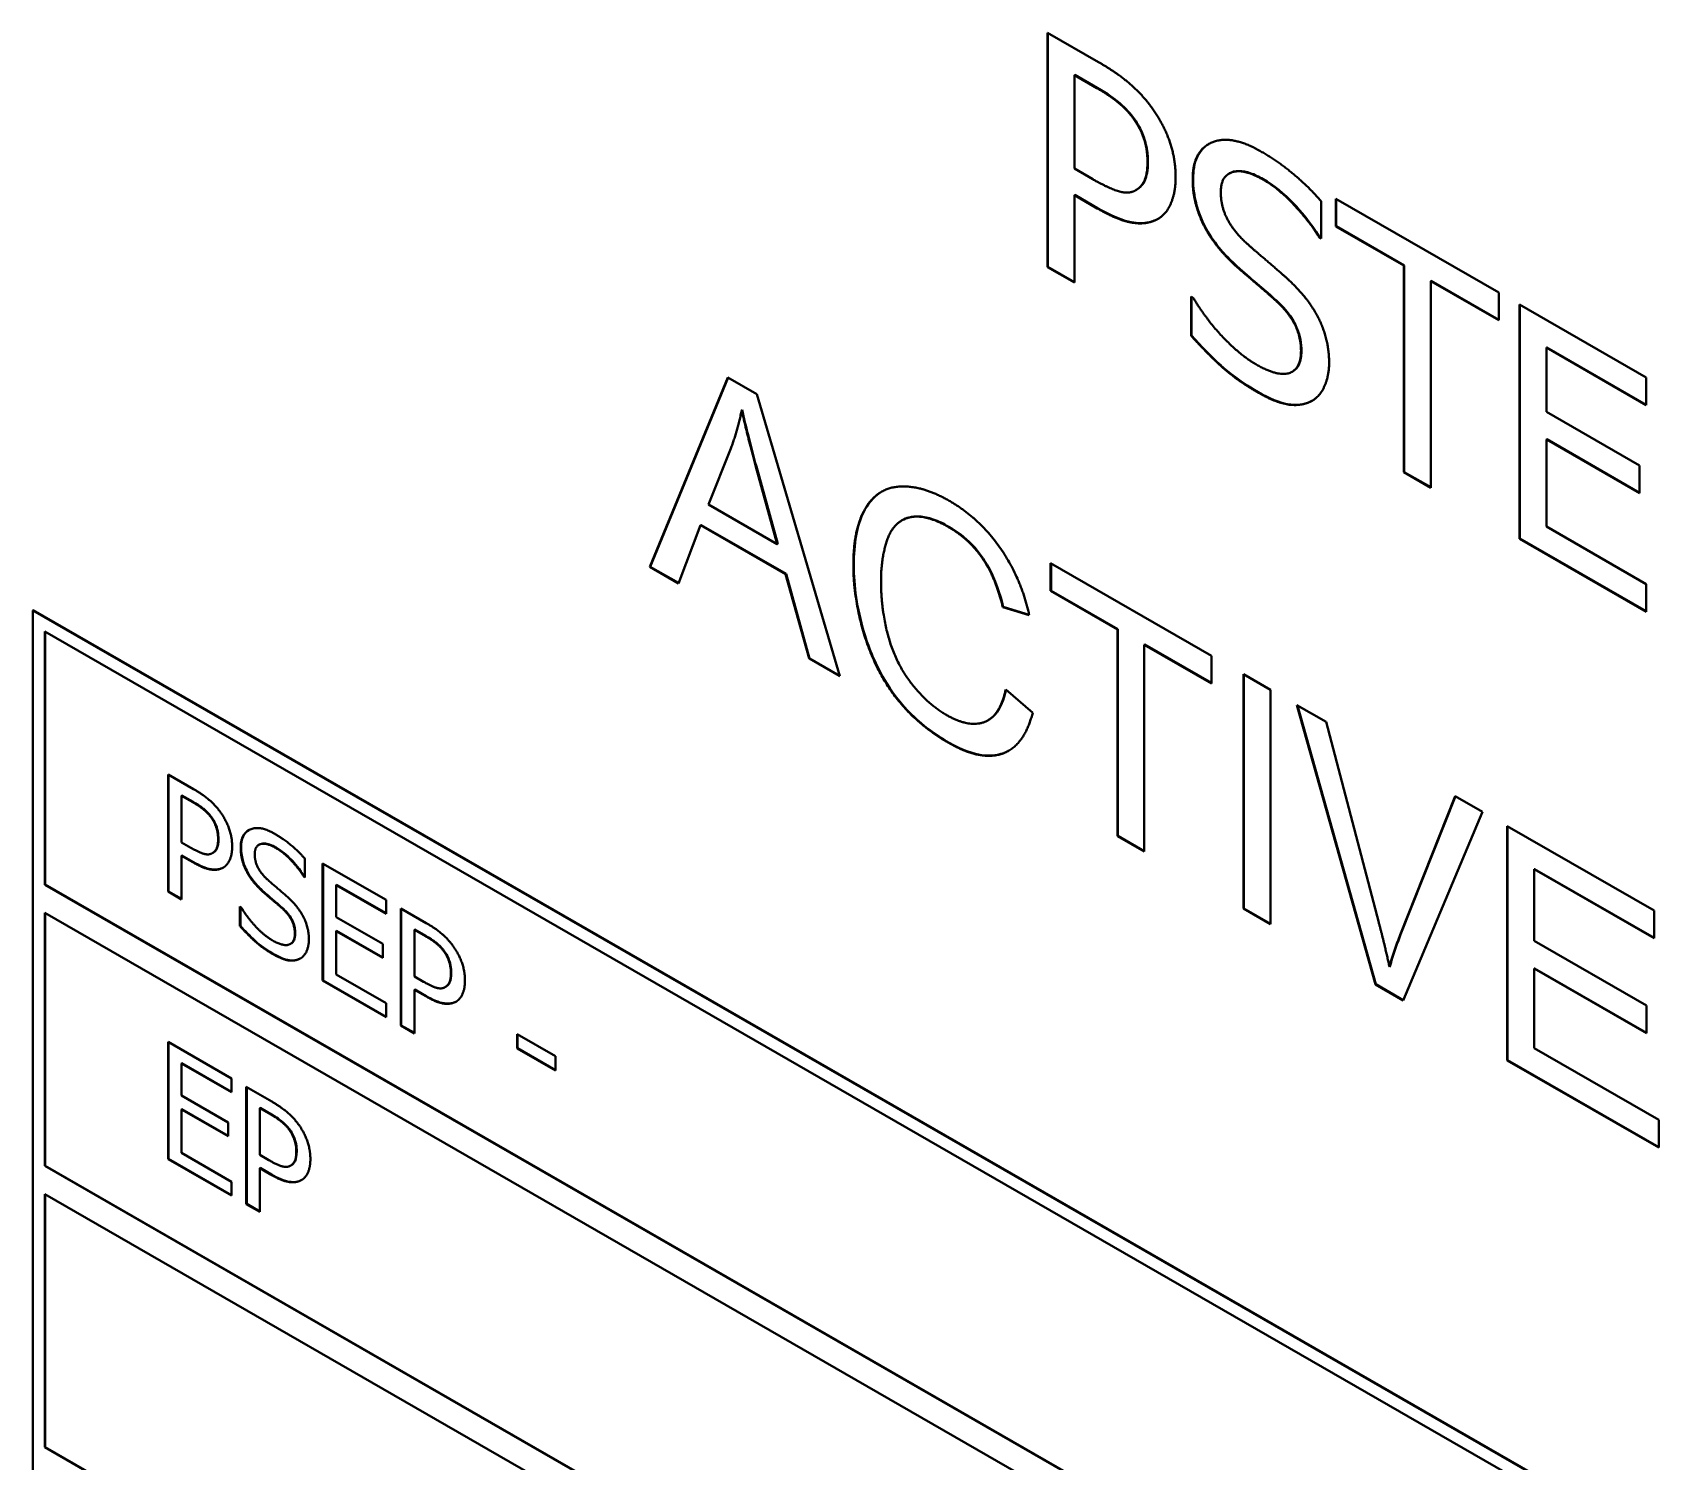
# Model space of a CAD drawing. Header units: millimetres. Extents: x 0 to 4756, y 0 to 3364.
# Drawn here: x 3945.94 to 3960.18, y 2681.66 to 2694.12 of the extents above; entities that cross this region are included whole.
import ezdxf

# ---------------------------------------------------------------- set-up
doc = ezdxf.new("R2010")
doc.units = ezdxf.units.MM
doc.header["$LTSCALE"] = 4
doc.layers.add('가시적인 것(ISO)', color=3, linetype='Continuous', lineweight=40)
doc.layers.add('가시적인 좁은 것(ISO)', color=3, linetype='Continuous', lineweight=35)

msp = doc.modelspace()

# ---------------------------------------------------------------- linework, layer by layer
at = {"layer": '가시적인 것(ISO)'}
for p, q in [((3954.7805, 2694.1196), (3955.2246, 2693.8638)), ((3954.7805, 2692.0757), (3954.7805, 2694.1196)), ((3954.7841, 2692.0777), (3954.7841, 2694.1175)), ((3955.019, 2693.7511), (3955.0155, 2693.7491)), ((3955.0155, 2693.7491), (3955.0155, 2692.9342)), ((3955.2103, 2693.6369), (3955.0155, 2693.7491)), ((3955.2138, 2693.6389), (3955.019, 2693.7511)), ((3955.0155, 2692.9342), (3955.1759, 2692.8418)), ((3956.3665, 2692.893), (3956.3629, 2692.8909)), ((3955.5509, 2692.7462), (3955.5474, 2692.7442)), ((3955.5562, 2692.7494), (3955.5527, 2692.7474)), ((3955.019, 2692.7043), (3955.0155, 2692.7023)), ((3955.2146, 2692.5876), (3955.0155, 2692.7023)), ((3955.0155, 2692.7023), (3955.0155, 2691.9404)), ((3955.2181, 2692.5897), (3955.019, 2692.7043)), ((3957.1672, 2692.6491), (3957.1672, 2692.3245)), ((3957.2947, 2692.43), (3957.2947, 2692.6718)), ((3957.2947, 2692.6718), (3958.7158, 2691.8534)), ((3957.2982, 2692.432), (3957.2982, 2692.6697)), ((3957.2982, 2692.432), (3957.2947, 2692.43)), ((3957.8877, 2692.0884), (3957.2947, 2692.43)), ((3957.8913, 2692.0905), (3957.2982, 2692.432)), ((3957.1535, 2692.3364), (3957.15, 2692.3344)), ((3957.1672, 2692.3245), (3957.15, 2692.3344)), ((3957.1672, 2692.3286), (3957.1535, 2692.3364)), ((3954.7841, 2692.0777), (3954.7805, 2692.0757)), ((3955.0155, 2691.9404), (3954.7805, 2692.0757)), ((3955.0155, 2691.9445), (3954.7841, 2692.0777)), ((3957.8913, 2692.0905), (3957.8877, 2692.0884)), ((3957.8877, 2690.2864), (3957.8877, 2692.0884)), ((3957.8913, 2690.2884), (3957.8913, 2692.0905)), ((3958.1262, 2691.9552), (3958.1227, 2691.9531)), ((3958.7158, 2691.6116), (3958.1227, 2691.9531)), ((3958.1227, 2691.9531), (3958.1227, 2690.1511)), ((3958.7158, 2691.6157), (3958.1262, 2691.9552)), ((3958.7158, 2691.8534), (3958.7158, 2691.6116)), ((3956.034, 2691.4764), (3956.034, 2691.8176)), ((3956.034, 2691.8176), (3956.0512, 2691.8077)), ((3956.0376, 2691.4785), (3956.0376, 2691.8156)), ((3958.8948, 2689.7064), (3958.8948, 2691.7503)), ((3958.8948, 2691.7503), (3960.0007, 2691.1134)), ((3958.8984, 2689.7085), (3958.8984, 2691.7483)), ((3956.0376, 2691.4785), (3956.034, 2691.4764)), ((3959.1333, 2691.3752), (3959.1298, 2691.3732)), ((3960.0007, 2690.8716), (3959.1298, 2691.3732)), ((3959.1298, 2691.3732), (3959.1298, 2690.8134)), ((3960.0007, 2690.8757), (3959.1333, 2691.3752)), ((3956.9175, 2691.1649), (3956.9139, 2691.1629)), ((3951.3159, 2689.4603), (3951.995, 2691.1131)), ((3951.3194, 2689.4623), (3951.9971, 2691.1118)), ((3951.995, 2691.1131), (3952.2483, 2690.9672)), ((3960.0007, 2691.1134), (3960.0007, 2690.8716)), ((3952.2483, 2690.9672), (3952.9705, 2688.5075)), ((3952.1198, 2690.8303), (3952.1162, 2690.8283)), ((3959.1298, 2690.8134), (3959.942, 2690.3456)), ((3959.1333, 2690.5736), (3959.1298, 2690.5715)), ((3959.1298, 2690.5715), (3959.1298, 2689.813)), ((3959.942, 2690.1038), (3959.1298, 2690.5715)), ((3959.942, 2690.1079), (3959.1333, 2690.5736)), ((3952.0206, 2690.4924), (3951.8252, 2690.0051)), ((3952.4261, 2689.659), (3952.2402, 2690.3332)), ((3952.4297, 2689.6611), (3952.2437, 2690.3352)), ((3957.8913, 2690.2884), (3957.8877, 2690.2864)), ((3958.1227, 2690.1511), (3957.8877, 2690.2864)), ((3958.1227, 2690.1552), (3957.8913, 2690.2884)), ((3959.942, 2690.3456), (3959.942, 2690.1038)), ((3951.8252, 2690.0051), (3952.4261, 2689.659)), ((3953.5148, 2689.8677), (3953.5113, 2689.8657)), ((3951.7578, 2689.8242), (3951.5638, 2689.3175)), ((3951.7614, 2689.8263), (3951.7578, 2689.8242)), ((3952.4989, 2689.3975), (3951.7578, 2689.8242)), ((3952.5024, 2689.3995), (3951.7614, 2689.8263)), ((3959.1298, 2689.813), (3960.0007, 2689.3114)), ((3952.4297, 2689.6611), (3952.4261, 2689.659)), ((3958.8984, 2689.7085), (3958.8948, 2689.7064)), ((3960.0007, 2689.0696), (3958.8948, 2689.7064)), ((3960.0007, 2689.0736), (3958.8984, 2689.7085)), ((3951.3194, 2689.4623), (3951.3159, 2689.4603)), ((3951.5638, 2689.3175), (3951.3159, 2689.4603)), ((3951.5651, 2689.3208), (3951.3194, 2689.4623)), ((3954.8083, 2689.2515), (3954.8083, 2689.493)), ((3954.8083, 2689.493), (3956.2096, 2688.6861)), ((3954.8118, 2689.2536), (3954.8118, 2689.491)), ((3952.5024, 2689.3995), (3952.4989, 2689.3975)), ((3952.7037, 2688.6611), (3952.4989, 2689.3975)), ((3952.7072, 2688.6631), (3952.5024, 2689.3995)), ((3960.0007, 2689.3114), (3960.0007, 2689.0696)), ((3954.8118, 2689.2536), (3954.8083, 2689.2515)), ((3955.3904, 2688.9163), (3954.8083, 2689.2515)), ((3955.3939, 2688.9184), (3954.8118, 2689.2536)), ((3945.9394, 2689.0826), (3945.9359, 2689.0805)), ((3945.9359, 2689.0805), (3978.4628, 2670.3495)), ((3945.9359, 2669.4594), (3945.9359, 2689.0805)), ((3945.9394, 2689.0826), (3978.4663, 2670.3516)), ((3954.3955, 2689.1117), (3954.3919, 2689.1096)), ((3954.6224, 2689.0408), (3954.3919, 2689.1096)), ((3954.6216, 2689.0441), (3954.3955, 2689.1117)), ((3946.0419, 2686.6895), (3946.0419, 2688.8968)), ((3946.0419, 2688.8968), (3978.3567, 2670.288)), ((3946.0455, 2688.8948), (3946.0455, 2686.6915)), ((3955.3939, 2688.9184), (3955.3904, 2688.9163)), ((3955.3904, 2687.1139), (3955.3904, 2688.9163)), ((3955.3939, 2687.116), (3955.3939, 2688.9184)), ((3955.6283, 2688.7834), (3955.6248, 2688.7813)), ((3956.2096, 2688.4446), (3955.6248, 2688.7813)), ((3955.6248, 2688.7813), (3955.6248, 2686.9789)), ((3956.2096, 2688.4487), (3955.6283, 2688.7834)), ((3952.7072, 2688.6631), (3952.7037, 2688.6611)), ((3952.9705, 2688.5075), (3952.7037, 2688.6611)), ((3952.969, 2688.5124), (3952.7072, 2688.6631)), ((3956.2096, 2688.6861), (3956.2096, 2688.4446)), ((3956.4898, 2686.4808), (3956.4898, 2688.5247)), ((3956.4898, 2688.5247), (3956.7243, 2688.3897)), ((3956.4934, 2686.4828), (3956.4934, 2688.5226)), ((3954.4175, 2688.3923), (3954.652, 2688.1887)), ((3956.7243, 2688.3897), (3956.7243, 2686.3458)), ((3957.6391, 2685.8189), (3956.956, 2688.2562)), ((3956.956, 2688.2562), (3957.2093, 2688.1103)), ((3957.6427, 2685.821), (3956.9609, 2688.2534)), ((3954.2662, 2688.1253), (3954.2626, 2688.1233)), ((3957.2093, 2688.1103), (3957.6688, 2686.3611)), ((3947.1157, 2687.6512), (3947.3377, 2687.5233)), ((3947.1157, 2686.6293), (3947.1157, 2687.6512)), ((3947.1192, 2686.6313), (3947.1192, 2687.6492)), ((3947.2367, 2687.468), (3947.2331, 2687.466)), ((3947.2331, 2687.466), (3947.2331, 2687.0585)), ((3947.3306, 2687.4099), (3947.2331, 2687.466)), ((3947.3341, 2687.4119), (3947.2367, 2687.468)), ((3957.8561, 2686.2533), (3958.3344, 2687.4624)), ((3957.8596, 2686.2553), (3958.3366, 2687.4612)), ((3958.3344, 2687.4624), (3958.5729, 2687.3251)), ((3958.5729, 2687.3251), (3957.8803, 2685.6801)), ((3958.7885, 2685.1571), (3958.7885, 2687.201)), ((3958.7885, 2687.201), (3960.0685, 2686.4639)), ((3958.792, 2685.1591), (3958.792, 2687.1989)), ((3947.2331, 2687.0585), (3947.3134, 2687.0123)), ((3947.9104, 2687.0389), (3947.9069, 2687.0369)), ((3955.3939, 2687.116), (3955.3904, 2687.1139)), ((3955.6248, 2686.9789), (3955.3904, 2687.1139)), ((3955.6248, 2686.983), (3955.3939, 2687.116)), ((3947.2367, 2686.9446), (3947.2331, 2686.9426)), ((3947.3327, 2686.8852), (3947.2331, 2686.9426)), ((3947.2331, 2686.9426), (3947.2331, 2686.5616)), ((3947.3362, 2686.8873), (3947.2367, 2686.9446)), ((3947.5026, 2686.9656), (3947.4991, 2686.9635)), ((3947.5053, 2686.9672), (3947.5017, 2686.9651)), ((3948.309, 2686.916), (3948.309, 2686.7537)), ((3948.463, 2686.8753), (3949.016, 2686.5569)), ((3948.463, 2685.8534), (3948.463, 2686.8753)), ((3948.4665, 2685.8554), (3948.4665, 2686.8733)), ((3948.3039, 2686.7607), (3948.3004, 2686.7586)), ((3948.309, 2686.7537), (3948.3004, 2686.7586)), ((3948.309, 2686.7577), (3948.3039, 2686.7607)), ((3959.0264, 2686.8265), (3959.0229, 2686.8245)), ((3960.0685, 2686.2224), (3959.0229, 2686.8245)), ((3959.0229, 2686.8245), (3959.0229, 2686.1998)), ((3960.0685, 2686.2265), (3959.0264, 2686.8265)), ((3946.0455, 2686.6915), (3946.0419, 2686.6895)), ((3978.3567, 2668.0806), (3946.0419, 2686.6895)), ((3946.0455, 2686.6915), (3978.3567, 2668.0847)), ((3947.1192, 2686.6313), (3947.1157, 2686.6293)), ((3947.2331, 2686.5616), (3947.1157, 2686.6293)), ((3947.2331, 2686.5657), (3947.1192, 2686.6313)), ((3948.584, 2686.6888), (3948.5805, 2686.6868)), ((3948.5805, 2686.6868), (3948.5805, 2686.4069)), ((3949.016, 2686.436), (3948.5805, 2686.6868)), ((3949.016, 2686.4401), (3948.584, 2686.6888)), ((3946.0419, 2684.2368), (3946.0419, 2686.4442)), ((3946.0419, 2686.4442), (3978.3567, 2667.8353)), ((3946.0455, 2686.4422), (3946.0455, 2684.2389)), ((3947.7424, 2686.3296), (3947.7424, 2686.5002)), ((3947.7424, 2686.5002), (3947.751, 2686.4953)), ((3947.746, 2686.3317), (3947.746, 2686.4982)), ((3949.016, 2686.5569), (3949.016, 2686.436)), ((3949.1449, 2686.4827), (3949.3669, 2686.3548)), ((3949.1449, 2685.4607), (3949.1449, 2686.4827)), ((3949.1484, 2685.4628), (3949.1484, 2686.4806)), ((3956.4934, 2686.4828), (3956.4898, 2686.4808)), ((3956.7243, 2686.3458), (3956.4898, 2686.4808)), ((3956.7243, 2686.3499), (3956.4934, 2686.4828)), ((3960.0685, 2686.4639), (3960.0685, 2686.2224)), ((3947.746, 2686.3317), (3947.7424, 2686.3296)), ((3948.5805, 2686.4069), (3948.9866, 2686.173)), ((3949.2659, 2686.2995), (3949.2624, 2686.2974)), ((3949.2624, 2686.2974), (3949.2624, 2685.89)), ((3949.3598, 2686.2413), (3949.2624, 2686.2974)), ((3949.3633, 2686.2434), (3949.2659, 2686.2995)), ((3948.1859, 2686.1749), (3948.1824, 2686.1729)), ((3948.584, 2686.288), (3948.5805, 2686.286)), ((3948.9866, 2686.0521), (3948.5805, 2686.286)), ((3948.5805, 2686.286), (3948.5805, 2685.9067)), ((3948.9866, 2686.0562), (3948.584, 2686.288)), ((3948.9866, 2686.173), (3948.9866, 2686.0521)), ((3959.0229, 2686.1998), (3960.0025, 2685.6357)), ((3948.5805, 2685.9067), (3949.016, 2685.6559)), ((3949.2624, 2685.89), (3949.3426, 2685.8438)), ((3957.7653, 2685.9763), (3957.7618, 2685.9742)), ((3959.0264, 2685.9604), (3959.0229, 2685.9583)), ((3959.0229, 2685.9583), (3959.0229, 2685.2636)), ((3960.0025, 2685.3943), (3959.0229, 2685.9583)), ((3960.0025, 2685.3983), (3959.0264, 2685.9604)), ((3948.4665, 2685.8554), (3948.463, 2685.8534)), ((3949.016, 2685.535), (3948.463, 2685.8534)), ((3949.016, 2685.539), (3948.4665, 2685.8554)), ((3949.2659, 2685.7761), (3949.2624, 2685.774)), ((3949.3619, 2685.7167), (3949.2624, 2685.774)), ((3949.2624, 2685.774), (3949.2624, 2685.3931)), ((3949.3654, 2685.7187), (3949.2659, 2685.7761)), ((3949.5319, 2685.797), (3949.5283, 2685.795)), ((3949.5345, 2685.7986), (3949.531, 2685.7966)), ((3957.6427, 2685.821), (3957.6391, 2685.8189)), ((3957.8803, 2685.6801), (3957.6391, 2685.8189)), ((3957.8817, 2685.6833), (3957.6427, 2685.821)), ((3949.016, 2685.6559), (3949.016, 2685.535)), ((3960.0025, 2685.6357), (3960.0025, 2685.3943)), ((3949.1484, 2685.4628), (3949.1449, 2685.4607)), ((3949.2624, 2685.3931), (3949.1449, 2685.4607)), ((3949.2624, 2685.3972), (3949.1484, 2685.4628)), ((3947.1157, 2684.297), (3947.1157, 2685.319)), ((3947.1157, 2685.319), (3947.6686, 2685.0005)), ((3947.1192, 2684.2991), (3947.1192, 2685.3169)), ((3950.1591, 2685.2617), (3950.1591, 2685.386)), ((3950.1591, 2685.386), (3950.4936, 2685.1933)), ((3950.1627, 2685.2638), (3950.1627, 2685.3839)), ((3950.1627, 2685.2638), (3950.1591, 2685.2617)), ((3950.4936, 2685.0691), (3950.1591, 2685.2617)), ((3950.4936, 2685.0732), (3950.1627, 2685.2638)), ((3950.4936, 2685.1933), (3950.4936, 2685.0691)), ((3958.792, 2685.1591), (3958.7885, 2685.1571)), ((3960.1089, 2684.3967), (3958.7885, 2685.1571)), ((3960.1089, 2684.4008), (3958.792, 2685.1591)), ((3959.0229, 2685.2636), (3960.1089, 2684.6382)), ((3947.2367, 2685.1325), (3947.2331, 2685.1304)), ((3947.6686, 2684.8796), (3947.2331, 2685.1304)), ((3947.2331, 2685.1304), (3947.2331, 2684.8505)), ((3947.6686, 2684.8837), (3947.2367, 2685.1325)), ((3947.6686, 2685.0005), (3947.6686, 2684.8796)), ((3947.7976, 2684.9263), (3948.0196, 2684.7984)), ((3947.7976, 2683.9044), (3947.7976, 2684.9263)), ((3947.8011, 2683.9064), (3947.8011, 2684.9243)), ((3947.2331, 2684.8505), (3947.6393, 2684.6166)), ((3947.2367, 2684.7316), (3947.2331, 2684.7296)), ((3947.6393, 2684.4957), (3947.2331, 2684.7296)), ((3947.2331, 2684.7296), (3947.2331, 2684.3503)), ((3947.6393, 2684.4998), (3947.2367, 2684.7316)), ((3947.9186, 2684.7431), (3947.915, 2684.7411)), ((3947.915, 2684.7411), (3947.915, 2684.3336)), ((3948.0125, 2684.685), (3947.915, 2684.7411)), ((3948.016, 2684.687), (3947.9186, 2684.7431)), ((3947.6393, 2684.6166), (3947.6393, 2684.4957)), ((3960.1089, 2684.6382), (3960.1089, 2684.3967)), ((3947.2331, 2684.3503), (3947.6686, 2684.0995)), ((3947.915, 2684.3336), (3947.9953, 2684.2874)), ((3946.0455, 2684.2389), (3946.0419, 2684.2368)), ((3978.3567, 2665.628), (3946.0419, 2684.2368)), ((3946.0455, 2684.2389), (3978.3567, 2665.632)), ((3947.1192, 2684.2991), (3947.1157, 2684.297)), ((3947.6686, 2683.9786), (3947.1157, 2684.297)), ((3947.6686, 2683.9827), (3947.1192, 2684.2991)), ((3947.9186, 2684.2197), (3947.915, 2684.2177)), ((3948.0146, 2684.1603), (3947.915, 2684.2177)), ((3947.915, 2684.2177), (3947.915, 2683.8367)), ((3948.0181, 2684.1624), (3947.9186, 2684.2197)), ((3948.1845, 2684.2406), (3948.181, 2684.2386)), ((3948.1872, 2684.2422), (3948.1836, 2684.2402)), ((3947.6686, 2684.0995), (3947.6686, 2683.9786)), ((3946.0419, 2681.7842), (3946.0419, 2683.9916)), ((3946.0419, 2683.9916), (3978.3567, 2665.3827)), ((3946.0455, 2683.9895), (3946.0455, 2681.7862)), ((3947.8011, 2683.9064), (3947.7976, 2683.9044)), ((3947.915, 2683.8367), (3947.7976, 2683.9044)), ((3947.915, 2683.8408), (3947.8011, 2683.9064)), ((3946.0455, 2681.7862), (3946.0419, 2681.7842)), ((3978.3567, 2663.1753), (3946.0419, 2681.7842)), ((3946.0455, 2681.7862), (3978.3567, 2663.1794))]:
    msp.add_line(p, q, dxfattribs=at)
for points, degree in [([(3955.2246, 2693.8638), (3955.3822, 2693.7731), (3955.6028, 2693.5864), (3955.6873, 2693.4698)], 2), ([(3955.5255, 2693.3775), (3955.4696, 2693.4528), (3955.3206, 2693.5734), (3955.2103, 2693.6369)], 2), ([(3955.6873, 2693.4698), (3955.7862, 2693.3351), (3955.8979, 2693.0306), (3955.8979, 2692.86)], 2), ([(3955.653, 2692.9927), (3955.653, 2693.0987), (3955.5899, 2693.2907), (3955.5255, 2693.3775)], 2), ([(3956.0469, 2692.8421), (3956.0469, 2693.0905), (3956.3821, 2693.2337), (3956.6414, 2693.0844)], 2), ([(3955.5527, 2692.7474), (3955.6057, 2692.7781), (3955.653, 2692.895), (3955.653, 2692.9927)], 2), ([(3956.6414, 2693.0844), (3956.7904, 2692.9986), (3957.054, 2692.7789), (3957.1672, 2692.6491)], 2), ([(3955.8979, 2692.86), (3955.8979, 2692.7275), (3955.8163, 2692.536), (3955.7432, 2692.4952)], 2), ([(3956.6572, 2692.8401), (3956.4939, 2692.9342), (3956.2919, 2692.8733), (3956.2919, 2692.7292)], 2), ([(3955.1759, 2692.8418), (3955.3192, 2692.7593), (3955.4954, 2692.7108), (3955.5527, 2692.7474)], 2), ([(3955.5509, 2692.7462), (3955.5527, 2692.7472), (3955.5545, 2692.7483), (3955.5562, 2692.7494)], 3), ([(3956.1615, 2692.4067), (3956.1071, 2692.506), (3956.0469, 2692.7228), (3956.0469, 2692.8421)], 2), ([(3956.2919, 2692.7292), (3956.2919, 2692.6), (3956.4108, 2692.3775), (3956.5225, 2692.2783)], 2), ([(3957.15, 2692.3344), (3957.0655, 2692.4725), (3956.8019, 2692.7568), (3956.6572, 2692.8401)], 2), ([(3955.7432, 2692.4952), (3955.6515, 2692.4437), (3955.4037, 2692.4787), (3955.2146, 2692.5876)], 2), ([(3955.7476, 2692.4977), (3955.7473, 2692.4976), (3955.747, 2692.4974), (3955.7467, 2692.4973)], 3), ([(3956.4538, 2692.0579), (3956.3621, 2692.1388), (3956.2174, 2692.3066), (3956.1615, 2692.4067)], 2), ([(3956.5225, 2692.2783), (3956.597, 2692.2122), (3956.8133, 2692.0281), (3956.885, 2691.962)], 2), ([(3956.7732, 2691.7812), (3956.6916, 2691.8547), (3956.5555, 2691.9695), (3956.4538, 2692.0579)], 2), ([(3956.885, 2691.962), (3957.0669, 2691.7926), (3957.2359, 2691.4352), (3957.2359, 2691.2447)], 2), ([(3956.0512, 2691.8077), (3956.1672, 2691.615), (3956.4609, 2691.3068), (3956.597, 2691.2284)], 2), ([(3956.991, 2691.3427), (3956.991, 2691.4653), (3956.8864, 2691.6779), (3956.7732, 2691.7812)], 2), ([(3956.6142, 2690.9833), (3956.4222, 2691.0939), (3956.1529, 2691.3417), (3956.034, 2691.4764)], 2), ([(3956.597, 2691.2284), (3956.7918, 2691.1162), (3956.991, 2691.1887), (3956.991, 2691.3427)], 2), ([(3957.2359, 2691.2447), (3957.2359, 2691.1238), (3957.1514, 2690.9406), (3957.0755, 2690.9032)], 2), ([(3957.0755, 2690.9032), (3956.991, 2690.8624), (3956.7761, 2690.8901), (3956.6142, 2690.9833)], 2), ([(3957.09, 2690.911), (3957.0864, 2690.909), (3957.0827, 2690.9071), (3957.079, 2690.9052)], 3), ([(3952.1162, 2690.8283), (3952.0812, 2690.6522), (3952.0206, 2690.4924)], 2), ([(3952.2402, 2690.3332), (3952.1566, 2690.6399), (3952.1162, 2690.8283)], 2), ([(3953.089, 2689.4767), (3953.089, 2689.7961), (3953.3006, 2690.1509), (3953.69, 2690.1728), (3953.9244, 2690.0378)], 2), ([(3953.9244, 2690.0378), (3954.1898, 2689.885), (3954.5509, 2689.3639), (3954.6224, 2689.0408)], 2), ([(3953.919, 2689.8088), (3953.7156, 2689.926), (3953.4407, 2689.8584), (3953.3302, 2689.5419), (3953.3302, 2689.3394)], 2), ([(3954.3919, 2689.1096), (3954.33, 2689.3681), (3954.0969, 2689.7064), (3953.919, 2689.8088)], 2), ([(3953.9204, 2687.9262), (3953.6347, 2688.0907), (3953.2763, 2688.5666), (3953.089, 2689.1838), (3953.089, 2689.4767)], 2), ([(3953.3302, 2689.3394), (3953.3302, 2689.0792), (3953.4623, 2688.6137), (3953.7385, 2688.263), (3953.9002, 2688.1699)], 2), ([(3953.9002, 2688.1699), (3954.0969, 2688.0567), (3954.369, 2688.1616), (3954.4175, 2688.3923)], 2), ([(3954.652, 2688.1887), (3954.5779, 2687.898), (3954.1966, 2687.7671), (3953.9204, 2687.9262)], 2), ([(3947.3377, 2687.5233), (3947.4165, 2687.478), (3947.5268, 2687.3846), (3947.5691, 2687.3263)], 2), ([(3947.4881, 2687.2802), (3947.4602, 2687.3178), (3947.3857, 2687.3781), (3947.3306, 2687.4099)], 2), ([(3947.5691, 2687.3263), (3947.6185, 2687.259), (3947.6744, 2687.1067), (3947.6744, 2687.0214)], 2), ([(3947.5519, 2687.0878), (3947.5519, 2687.1408), (3947.5204, 2687.2368), (3947.4881, 2687.2802)], 2), ([(3947.7489, 2687.0125), (3947.7489, 2687.1367), (3947.9165, 2687.2083), (3948.0461, 2687.1336)], 2), ([(3947.3134, 2687.0123), (3947.385, 2686.9711), (3947.4731, 2686.9468), (3947.5017, 2686.9651)], 2), ([(3947.5017, 2686.9651), (3947.5283, 2686.9805), (3947.5519, 2687.0389), (3947.5519, 2687.0878)], 2), ([(3947.6744, 2687.0214), (3947.6744, 2686.9551), (3947.6335, 2686.8594), (3947.597, 2686.839)], 2), ([(3947.8062, 2686.7948), (3947.7789, 2686.8444), (3947.7489, 2686.9528), (3947.7489, 2687.0125)], 2), ([(3948.054, 2687.0115), (3947.9723, 2687.0585), (3947.8713, 2687.0281), (3947.8713, 2686.956)], 2), ([(3948.0461, 2687.1336), (3948.1206, 2687.0907), (3948.2524, 2686.9809), (3948.309, 2686.916)], 2), ([(3948.3004, 2686.7586), (3948.2581, 2686.8277), (3948.1263, 2686.9698), (3948.054, 2687.0115)], 2), ([(3947.597, 2686.839), (3947.5512, 2686.8133), (3947.4273, 2686.8308), (3947.3327, 2686.8852)], 2), ([(3947.5026, 2686.9656), (3947.5035, 2686.9661), (3947.5044, 2686.9666), (3947.5053, 2686.9672)], 3), ([(3947.8713, 2686.956), (3947.8713, 2686.8914), (3947.9308, 2686.7802), (3947.9867, 2686.7306)], 2), ([(3947.9523, 2686.6204), (3947.9064, 2686.6608), (3947.8341, 2686.7447), (3947.8062, 2686.7948)], 2), ([(3947.9867, 2686.7306), (3948.0239, 2686.6975), (3948.1321, 2686.6055), (3948.1679, 2686.5724)], 2), ([(3948.112, 2686.482), (3948.0712, 2686.5188), (3948.0031, 2686.5762), (3947.9523, 2686.6204)], 2), ([(3947.751, 2686.4953), (3947.809, 2686.3989), (3947.9559, 2686.2448), (3948.0239, 2686.2056)], 2), ([(3948.2209, 2686.2628), (3948.2209, 2686.3241), (3948.1686, 2686.4304), (3948.112, 2686.482)], 2), ([(3948.1679, 2686.5724), (3948.2589, 2686.4877), (3948.3434, 2686.309), (3948.3434, 2686.2138)], 2), ([(3948.0325, 2686.0831), (3947.9365, 2686.1384), (3947.8019, 2686.2623), (3947.7424, 2686.3296)], 2), ([(3949.3669, 2686.3548), (3949.4457, 2686.3094), (3949.556, 2686.2161), (3949.5983, 2686.1578)], 2), ([(3957.6688, 2686.3611), (3957.724, 2686.1517), (3957.7618, 2685.9742)], 2), ([(3948.0239, 2686.2056), (3948.1213, 2686.1495), (3948.2209, 2686.1858), (3948.2209, 2686.2628)], 2), ([(3948.3434, 2686.2138), (3948.3434, 2686.1533), (3948.3011, 2686.0617), (3948.2631, 2686.043)], 2), ([(3949.5173, 2686.1117), (3949.4894, 2686.1493), (3949.4149, 2686.2096), (3949.3598, 2686.2413)], 2), ([(3949.5983, 2686.1578), (3949.6477, 2686.0904), (3949.7036, 2685.9382), (3949.7036, 2685.8529)], 2), ([(3957.7618, 2685.9742), (3957.8022, 2686.1176), (3957.8561, 2686.2533)], 2), ([(3948.2631, 2686.043), (3948.2209, 2686.0226), (3948.1134, 2686.0365), (3948.0325, 2686.0831)], 2), ([(3948.2713, 2686.0474), (3948.2698, 2686.0466), (3948.2682, 2686.0458), (3948.2667, 2686.0451)], 3), ([(3949.5811, 2685.9193), (3949.5811, 2685.9723), (3949.5496, 2686.0682), (3949.5173, 2686.1117)], 2), ([(3949.531, 2685.7966), (3949.5575, 2685.812), (3949.5811, 2685.8704), (3949.5811, 2685.9193)], 2), ([(3949.3426, 2685.8438), (3949.4142, 2685.8025), (3949.5023, 2685.7783), (3949.531, 2685.7966)], 2), ([(3949.5319, 2685.797), (3949.5327, 2685.7975), (3949.5336, 2685.7981), (3949.5345, 2685.7986)], 3), ([(3949.7036, 2685.8529), (3949.7036, 2685.7866), (3949.6627, 2685.6909), (3949.6262, 2685.6705)], 2), ([(3949.6262, 2685.6705), (3949.5804, 2685.6447), (3949.4565, 2685.6622), (3949.3619, 2685.7167)], 2), ([(3948.0196, 2684.7984), (3948.0984, 2684.7531), (3948.2087, 2684.6597), (3948.251, 2684.6014)], 2), ([(3948.17, 2684.5553), (3948.1421, 2684.5929), (3948.0676, 2684.6532), (3948.0125, 2684.685)], 2), ([(3948.251, 2684.6014), (3948.3004, 2684.534), (3948.3563, 2684.3818), (3948.3563, 2684.2965)], 2), ([(3948.2338, 2684.3629), (3948.2338, 2684.4159), (3948.2023, 2684.5119), (3948.17, 2684.5553)], 2), ([(3948.1836, 2684.2402), (3948.2101, 2684.2556), (3948.2338, 2684.314), (3948.2338, 2684.3629)], 2), ([(3947.9953, 2684.2874), (3948.0669, 2684.2462), (3948.155, 2684.2219), (3948.1836, 2684.2402)], 2), ([(3948.2789, 2684.1141), (3948.2331, 2684.0884), (3948.1091, 2684.1059), (3948.0146, 2684.1603)], 2), ([(3948.1845, 2684.2406), (3948.1854, 2684.2412), (3948.1863, 2684.2417), (3948.1872, 2684.2422)], 3), ([(3948.3563, 2684.2965), (3948.3563, 2684.2302), (3948.3154, 2684.1345), (3948.2789, 2684.1141)], 2)]:
    msp.add_open_spline(points, degree=degree, dxfattribs=at)
for points, knots in [([(3955.529, 2693.3796), (3955.4895, 2693.4328), (3955.4452, 2693.4774), (3955.3663, 2693.5413), (3955.3108, 2693.5831), (3955.2138, 2693.6389)], [-0.20073249, -0.20073249, -0.20073249, -0.20073249, -0.08226158, -0.08226158, 0, 0, 0, 0]), ([(3955.6565, 2692.9948), (3955.6565, 2693.0362), (3955.6529, 2693.0801), (3955.6332, 2693.178), (3955.6179, 2693.2195), (3955.5852, 2693.295), (3955.5594, 2693.3387), (3955.529, 2693.3796)], [-0.066393617, -0.066393617, -0.066393617, -0.066393617, -0.049983575, -0.049983575, -0.030972939, -0.030972939, 0, 0, 0, 0]), ([(3956.0504, 2692.8441), (3956.0504, 2692.9165), (3956.0611, 2692.9807), (3956.1088, 2693.0857), (3956.1437, 2693.1231), (3956.1871, 2693.1486)], [-0.32631715, -0.32631715, -0.32631715, -0.32631715, -0.24149987, -0.24149987, -0.15803762, -0.15803762, -0.15803762, -0.15803762]), ([(3955.5562, 2692.7494), (3955.5732, 2692.7593), (3955.5886, 2692.7716), (3955.6144, 2692.8017), (3955.6248, 2692.8188), (3955.6441, 2692.8664), (3955.6565, 2692.9124), (3955.6565, 2692.9948)], [-0.14927845, -0.14927845, -0.14927845, -0.14927845, -0.10356515, -0.10356515, -0.06042195, -0.06042195, 0, 0, 0, 0]), ([(3956.6607, 2692.8422), (3956.623, 2692.8639), (3956.585, 2692.8822), (3956.5149, 2692.9061), (3956.4828, 2692.9128), (3956.4164, 2692.9137), (3956.3877, 2692.9052), (3956.3665, 2692.893)], [-0.125163669, -0.125163669, -0.125163669, -0.125163669, -0.101619965, -0.101619965, -0.080571573, -0.080571573, -0.055542657, -0.055542657, -0.055542657, -0.055542657]), ([(3956.165, 2692.4088), (3956.116, 2692.4981), (3956.0926, 2692.5729), (3956.0585, 2692.6958), (3956.0504, 2692.7728), (3956.0504, 2692.8441)], [-0.081020967, -0.081020967, -0.081020967, -0.081020967, -0.052334225, -0.052334225, 0, 0, 0, 0]), ([(3957.1535, 2692.3364), (3957.0759, 2692.4632), (3956.9834, 2692.5678), (3956.8425, 2692.7171), (3956.7534, 2692.7888), (3956.6607, 2692.8422)], [-0.12956978, -0.12956978, -0.12956978, -0.12956978, -0.07863238, -0.07863238, 0, 0, 0, 0]), ([(3955.7467, 2692.4973), (3955.7163, 2692.4801), (3955.6831, 2692.4687), (3955.5977, 2692.4552), (3955.5548, 2692.4599), (3955.4389, 2692.4763), (3955.3287, 2692.526), (3955.2181, 2692.5897)], [-0.13545503, -0.13545503, -0.13545503, -0.13545503, -0.11788188, -0.11788188, -0.09384975, -0.09384975, 0, 0, 0, 0]), ([(3956.4573, 2692.0599), (3956.3703, 2692.1368), (3956.3176, 2692.1965), (3956.245, 2692.2807), (3956.2023, 2692.342), (3956.165, 2692.4088)], [-0.069003597, -0.069003597, -0.069003597, -0.069003597, -0.045850558, -0.045850558, 0, 0, 0, 0]), ([(3956.7767, 2691.7832), (3956.7271, 2691.8279), (3956.6773, 2691.8718), (3956.5731, 2691.9597), (3956.5107, 2692.0135), (3956.4573, 2692.0599)], [-0.090193495, -0.090193495, -0.090193495, -0.090193495, -0.046731269, -0.046731269, 0, 0, 0, 0]), ([(3956.9945, 2691.3448), (3956.9945, 2691.3761), (3956.9919, 2691.4092), (3956.9798, 2691.474), (3956.9711, 2691.5052), (3956.9444, 2691.5726), (3956.9251, 2691.609), (3956.8628, 2691.6984), (3956.8196, 2691.7441), (3956.7767, 2691.7832)], [-0.1167451, -0.1167451, -0.1167451, -0.1167451, -0.08983718, -0.08983718, -0.06572753, -0.06572753, -0.03789035, -0.03789035, 0, 0, 0, 0]), ([(3956.6177, 2690.9854), (3956.4302, 2691.0933), (3956.3294, 2691.1846), (3956.2042, 2691.2998), (3956.1193, 2691.3859), (3956.0376, 2691.4785)], [-0.11086321, -0.11086321, -0.11086321, -0.11086321, -0.0769799, -0.0769799, 0, 0, 0, 0]), ([(3956.9175, 2691.1649), (3956.9183, 2691.1654), (3956.9191, 2691.1659), (3956.9432, 2691.1804), (3956.9614, 2691.2012), (3956.9885, 2691.2615), (3956.9945, 2691.301), (3956.9945, 2691.3448)], [-0.061254919, -0.061254919, -0.061254919, -0.061254919, -0.060260298, -0.060260298, -0.032125992, -0.032125992, 0, 0, 0, 0]), ([(3957.079, 2690.9052), (3956.9988, 2690.8665), (3956.923, 2690.8737), (3956.8074, 2690.8886), (3956.713, 2690.9305), (3956.6177, 2690.9854)], [-0.11735797, -0.11735797, -0.11735797, -0.11735797, -0.08087012, -0.08087012, 0, 0, 0, 0]), ([(3952.2437, 2690.3352), (3952.2189, 2690.4264), (3952.1937, 2690.5214), (3952.1531, 2690.6836), (3952.1349, 2690.7595), (3952.1198, 2690.8303)], [-0.10771859, -0.10771859, -0.10771859, -0.10771859, -0.04732276, -0.04732276, 0, 0, 0, 0]), ([(3953.0926, 2689.4787), (3953.0926, 2689.569), (3953.0989, 2689.6559), (3953.1274, 2689.8098), (3953.1481, 2689.8773), (3953.2104, 2690.004), (3953.2597, 2690.0723), (3953.3347, 2690.1164), (3953.335, 2690.1166), (3953.3353, 2690.1168)], [-0.96144369, -0.96144369, -0.96144369, -0.96144369, -0.71284942, -0.71284942, -0.48400193, -0.48400193, -0.22346488, -0.22346488, -0.22254121, -0.22254121, -0.22254121, -0.22254121]), ([(3953.9226, 2689.8108), (3953.8763, 2689.8375), (3953.8298, 2689.8599), (3953.7427, 2689.8903), (3953.7021, 2689.8993), (3953.5973, 2689.9048), (3953.5491, 2689.8876), (3953.5148, 2689.8677)], [-0.72619001, -0.72619001, -0.72619001, -0.72619001, -0.63306467, -0.63306467, -0.5475839, -0.5475839, -0.40177394, -0.40177394, -0.40177394, -0.40177394]), ([(3954.3955, 2689.1117), (3954.3798, 2689.1772), (3954.3599, 2689.2448), (3954.3126, 2689.3684), (3954.2864, 2689.4254), (3954.2303, 2689.5216), (3954.1882, 2689.5867), (3954.0597, 2689.7205), (3953.9911, 2689.7714), (3953.9226, 2689.8108)], [-0.28281542, -0.28281542, -0.28281542, -0.28281542, -0.19412983, -0.19412983, -0.11745609, -0.11745609, -0.05818695, -0.05818695, 0, 0, 0, 0]), ([(3953.9239, 2687.9282), (3953.8575, 2687.9665), (3953.7904, 2688.0106), (3953.667, 2688.1069), (3953.61, 2688.1579), (3953.5139, 2688.2604), (3953.4289, 2688.3567), (3953.2546, 2688.6633), (3953.2068, 2688.8072), (3953.1204, 2689.0997), (3953.0926, 2689.2943), (3953.0926, 2689.4787)], [-0.39425907, -0.39425907, -0.39425907, -0.39425907, -0.31587064, -0.31587064, -0.24643519, -0.24643519, -0.19259134, -0.19259134, -0.13534297, -0.13534297, 0, 0, 0, 0]), ([(3954.2662, 2688.1253), (3954.2869, 2688.1372), (3954.3073, 2688.1536), (3954.373, 2688.2299), (3954.4021, 2688.3061), (3954.4202, 2688.39)], [-0.10174002, -0.10174002, -0.10174002, -0.10174002, -0.0720852, -0.0720852, -0.00121119, -0.00121119, -0.00121119, -0.00121119]), ([(3954.4441, 2687.8586), (3954.3898, 2687.8278), (3954.3183, 2687.8086), (3954.1311, 2687.8276), (3954.0283, 2687.8681), (3953.9239, 2687.9282)], [-0.17168367, -0.17168367, -0.17168367, -0.17168367, -0.08855476, -0.08855476, 0, 0, 0, 0]), ([(3947.4917, 2687.2822), (3947.4719, 2687.3088), (3947.4498, 2687.3312), (3947.4103, 2687.3631), (3947.3826, 2687.384), (3947.3341, 2687.4119)], [-0.10036624, -0.10036624, -0.10036624, -0.10036624, -0.04113079, -0.04113079, 0, 0, 0, 0]), ([(3947.5554, 2687.0898), (3947.5554, 2687.1106), (3947.5536, 2687.1325), (3947.5438, 2687.1815), (3947.5361, 2687.2022), (3947.5198, 2687.2399), (3947.5069, 2687.2618), (3947.4917, 2687.2822)], [-0.033196808, -0.033196808, -0.033196808, -0.033196808, -0.024991788, -0.024991788, -0.015486469, -0.015486469, 0, 0, 0, 0]), ([(3947.7524, 2687.0145), (3947.7524, 2687.0507), (3947.7577, 2687.0828), (3947.7814, 2687.135), (3947.7986, 2687.1535), (3947.8199, 2687.1662)], [-0.163158573, -0.163158573, -0.163158573, -0.163158573, -0.120749933, -0.120749933, -0.079581522, -0.079581522, -0.079581522, -0.079581522]), ([(3947.5053, 2686.9672), (3947.5138, 2686.9721), (3947.5215, 2686.9783), (3947.5344, 2686.9933), (3947.5396, 2687.0018), (3947.5492, 2687.0256), (3947.5554, 2687.0487), (3947.5554, 2687.0898)], [-0.074639225, -0.074639225, -0.074639225, -0.074639225, -0.051782577, -0.051782577, -0.030210975, -0.030210975, 0, 0, 0, 0]), ([(3947.8097, 2686.7968), (3947.7852, 2686.8415), (3947.7735, 2686.8789), (3947.7564, 2686.9403), (3947.7524, 2686.9788), (3947.7524, 2687.0145)], [-0.040510484, -0.040510484, -0.040510484, -0.040510484, -0.026167112, -0.026167112, 0, 0, 0, 0]), ([(3948.0575, 2687.0135), (3948.0387, 2687.0244), (3948.0197, 2687.0336), (3947.9846, 2687.0455), (3947.9686, 2687.0488), (3947.9354, 2687.0493), (3947.921, 2687.0451), (3947.9104, 2687.0389)], [-0.062581835, -0.062581835, -0.062581835, -0.062581835, -0.050809982, -0.050809982, -0.040285786, -0.040285786, -0.027771328, -0.027771328, -0.027771328, -0.027771328]), ([(3948.3039, 2686.7607), (3948.2651, 2686.8241), (3948.2189, 2686.8764), (3948.1484, 2686.951), (3948.1039, 2686.9868), (3948.0575, 2687.0135)], [-0.064784891, -0.064784891, -0.064784891, -0.064784891, -0.039316189, -0.039316189, 0, 0, 0, 0]), ([(3947.6, 2686.8408), (3947.5849, 2686.8324), (3947.5685, 2686.8267), (3947.526, 2686.82), (3947.5046, 2686.8224), (3947.4466, 2686.8306), (3947.3915, 2686.8554), (3947.3362, 2686.8873)], [-0.067627837, -0.067627837, -0.067627837, -0.067627837, -0.05894094, -0.05894094, -0.046924875, -0.046924875, 0, 0, 0, 0]), ([(3947.9558, 2686.6224), (3947.9123, 2686.6608), (3947.886, 2686.6907), (3947.8497, 2686.7328), (3947.8283, 2686.7635), (3947.8097, 2686.7968)], [-0.034501798, -0.034501798, -0.034501798, -0.034501798, -0.022925279, -0.022925279, 0, 0, 0, 0]), ([(3948.1155, 2686.484), (3948.0907, 2686.5064), (3948.0658, 2686.5283), (3948.0137, 2686.5723), (3947.9825, 2686.5992), (3947.9558, 2686.6224)], [-0.045096747, -0.045096747, -0.045096747, -0.045096747, -0.023365634, -0.023365634, 0, 0, 0, 0]), ([(3948.2244, 2686.2648), (3948.2244, 2686.2805), (3948.2231, 2686.2971), (3948.2171, 2686.3295), (3948.2127, 2686.345), (3948.1994, 2686.3788), (3948.1897, 2686.3969), (3948.1586, 2686.4416), (3948.137, 2686.4645), (3948.1155, 2686.484)], [-0.058372552, -0.058372552, -0.058372552, -0.058372552, -0.044918591, -0.044918591, -0.032863766, -0.032863766, -0.018945176, -0.018945176, 0, 0, 0, 0]), ([(3948.036, 2686.0851), (3947.9423, 2686.1391), (3947.8919, 2686.1847), (3947.8293, 2686.2424), (3947.7868, 2686.2854), (3947.746, 2686.3317)], [-0.055431607, -0.055431607, -0.055431607, -0.055431607, -0.038489951, -0.038489951, 0, 0, 0, 0]), ([(3948.1859, 2686.1749), (3948.1863, 2686.1752), (3948.1867, 2686.1754), (3948.1988, 2686.1827), (3948.2079, 2686.193), (3948.2214, 2686.2232), (3948.2244, 2686.2429), (3948.2244, 2686.2648)], [-0.030627459, -0.030627459, -0.030627459, -0.030627459, -0.030130149, -0.030130149, -0.016062996, -0.016062996, 0, 0, 0, 0]), ([(3949.5209, 2686.1137), (3949.5011, 2686.1403), (3949.479, 2686.1626), (3949.4395, 2686.1945), (3949.4118, 2686.2154), (3949.3633, 2686.2434)], [-0.10036624, -0.10036624, -0.10036624, -0.10036624, -0.04113079, -0.04113079, 0, 0, 0, 0]), ([(3957.7653, 2685.9763), (3957.7789, 2686.0244), (3957.7935, 2686.0715), (3957.8249, 2686.1646), (3957.8418, 2686.2104), (3957.8596, 2686.2553)], [-0.085840129, -0.085840129, -0.085840129, -0.085840129, -0.043215696, -0.043215696, 0, 0, 0, 0]), ([(3948.2667, 2686.0451), (3948.2266, 2686.0257), (3948.1887, 2686.0293), (3948.1309, 2686.0367), (3948.0837, 2686.0577), (3948.036, 2686.0851)], [-0.058678983, -0.058678983, -0.058678983, -0.058678983, -0.040435062, -0.040435062, 0, 0, 0, 0]), ([(3949.5846, 2685.9213), (3949.5846, 2685.942), (3949.5828, 2685.964), (3949.573, 2686.0129), (3949.5653, 2686.0336), (3949.549, 2686.0714), (3949.5361, 2686.0932), (3949.5209, 2686.1137)], [-0.033196808, -0.033196808, -0.033196808, -0.033196808, -0.024991788, -0.024991788, -0.015486469, -0.015486469, 0, 0, 0, 0]), ([(3949.5345, 2685.7986), (3949.543, 2685.8035), (3949.5507, 2685.8097), (3949.5636, 2685.8247), (3949.5688, 2685.8333), (3949.5784, 2685.8571), (3949.5846, 2685.8801), (3949.5846, 2685.9213)], [-0.074639225, -0.074639225, -0.074639225, -0.074639225, -0.051782577, -0.051782577, -0.030210975, -0.030210975, 0, 0, 0, 0]), ([(3949.6292, 2685.6722), (3949.6142, 2685.6638), (3949.5977, 2685.6582), (3949.5552, 2685.6515), (3949.5338, 2685.6538), (3949.4758, 2685.662), (3949.4208, 2685.6869), (3949.3654, 2685.7187)], [-0.067627837, -0.067627837, -0.067627837, -0.067627837, -0.05894094, -0.05894094, -0.046924875, -0.046924875, 0, 0, 0, 0]), ([(3948.1736, 2684.5573), (3948.1538, 2684.5839), (3948.1317, 2684.6063), (3948.0922, 2684.6382), (3948.0645, 2684.6591), (3948.016, 2684.687)], [-0.10036624, -0.10036624, -0.10036624, -0.10036624, -0.04113079, -0.04113079, 0, 0, 0, 0]), ([(3948.2373, 2684.3649), (3948.2373, 2684.3857), (3948.2355, 2684.4076), (3948.2257, 2684.4566), (3948.218, 2684.4773), (3948.2017, 2684.515), (3948.1888, 2684.5369), (3948.1736, 2684.5573)], [-0.033196808, -0.033196808, -0.033196808, -0.033196808, -0.024991788, -0.024991788, -0.015486469, -0.015486469, 0, 0, 0, 0]), ([(3948.1872, 2684.2422), (3948.1957, 2684.2472), (3948.2034, 2684.2534), (3948.2163, 2684.2684), (3948.2215, 2684.2769), (3948.2311, 2684.3007), (3948.2373, 2684.3238), (3948.2373, 2684.3649)], [-0.074639225, -0.074639225, -0.074639225, -0.074639225, -0.051782577, -0.051782577, -0.030210975, -0.030210975, 0, 0, 0, 0]), ([(3948.2819, 2684.1159), (3948.2668, 2684.1075), (3948.2504, 2684.1018), (3948.2079, 2684.0951), (3948.1865, 2684.0975), (3948.1285, 2684.1057), (3948.0734, 2684.1305), (3948.0181, 2684.1624)], [-0.067627837, -0.067627837, -0.067627837, -0.067627837, -0.05894094, -0.05894094, -0.046924875, -0.046924875, 0, 0, 0, 0])]:
    msp.add_open_spline(points, degree=3, knots=knots, dxfattribs=at)
at = {"layer": '가시적인 좁은 것(ISO)'}
for p, q in [((3955.2138, 2693.6389), (3955.2103, 2693.6369)), ((3955.529, 2693.3796), (3955.5255, 2693.3775)), ((3955.6565, 2692.9948), (3955.653, 2692.9927)), ((3956.0504, 2692.8441), (3956.0469, 2692.8421)), ((3956.6607, 2692.8422), (3956.6572, 2692.8401)), ((3955.2181, 2692.5897), (3955.2146, 2692.5876)), ((3955.7467, 2692.4973), (3955.7432, 2692.4952)), ((3956.165, 2692.4088), (3956.1615, 2692.4067)), ((3956.4573, 2692.0599), (3956.4538, 2692.0579)), ((3956.7767, 2691.7832), (3956.7732, 2691.7812)), ((3956.9945, 2691.3448), (3956.991, 2691.3427)), ((3956.6177, 2690.9854), (3956.6142, 2690.9833)), ((3957.079, 2690.9052), (3957.0755, 2690.9032)), ((3952.2437, 2690.3352), (3952.2402, 2690.3332)), ((3953.9226, 2689.8108), (3953.919, 2689.8088)), ((3953.0926, 2689.4787), (3953.089, 2689.4767)), ((3953.9239, 2687.9282), (3953.9204, 2687.9262)), ((3947.3341, 2687.4119), (3947.3306, 2687.4099)), ((3947.4917, 2687.2822), (3947.4881, 2687.2802)), ((3947.5554, 2687.0898), (3947.5519, 2687.0878)), ((3947.7524, 2687.0145), (3947.7489, 2687.0125)), ((3948.0575, 2687.0135), (3948.054, 2687.0115)), ((3947.3362, 2686.8873), (3947.3327, 2686.8852)), ((3947.5996, 2686.8405), (3947.597, 2686.839)), ((3947.8097, 2686.7968), (3947.8062, 2686.7948)), ((3947.9558, 2686.6224), (3947.9523, 2686.6204)), ((3948.1155, 2686.484), (3948.112, 2686.482)), ((3948.2244, 2686.2648), (3948.2209, 2686.2628)), ((3949.3633, 2686.2434), (3949.3598, 2686.2413)), ((3957.8596, 2686.2553), (3957.8561, 2686.2533)), ((3948.036, 2686.0851), (3948.0325, 2686.0831)), ((3948.2667, 2686.0451), (3948.2631, 2686.043)), ((3949.5209, 2686.1137), (3949.5173, 2686.1117)), ((3949.5846, 2685.9213), (3949.5811, 2685.9193)), ((3949.3654, 2685.7187), (3949.3619, 2685.7167)), ((3949.6288, 2685.672), (3949.6262, 2685.6705)), ((3948.016, 2684.687), (3948.0125, 2684.685)), ((3948.1736, 2684.5573), (3948.17, 2684.5553)), ((3948.2373, 2684.3649), (3948.2338, 2684.3629)), ((3948.0181, 2684.1624), (3948.0146, 2684.1603)), ((3948.2815, 2684.1156), (3948.2789, 2684.1141))]:
    msp.add_line(p, q, dxfattribs=at)

doc.saveas('drawing.dxf')
